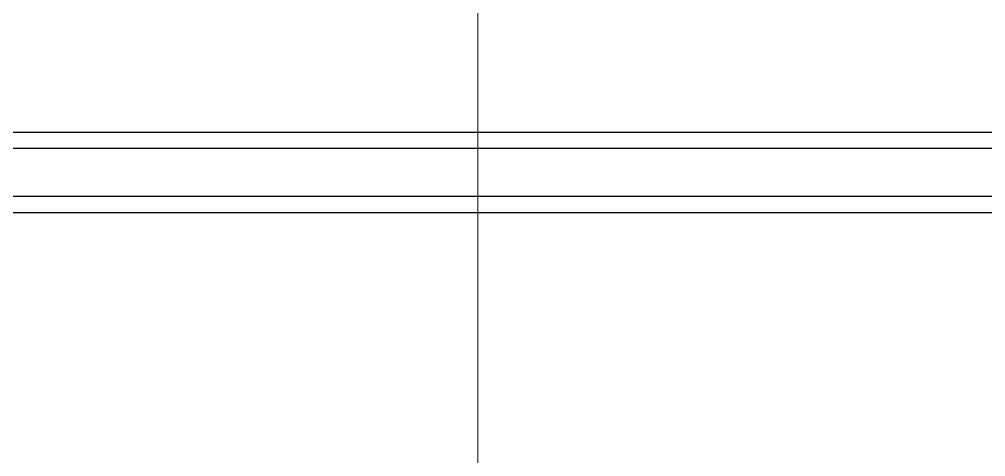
# Model space of a CAD drawing. Header units: centimetres. Extents: x 470464 to 524273, y 49611 to 59074.
# Drawn here: x 488080.68 to 488116.6, y 54007.99 to 54024.26 of the extents above; entities that cross this region are included whole.
import ezdxf

# ---------------------------------------------------------------- set-up
doc = ezdxf.new("R2010")
doc.units = ezdxf.units.CM
doc.header["$MEASUREMENT"] = 0
doc.linetypes.add('ACAD_ISO08W100', pattern=[36, 24, -3, 6, -3])
doc.linetypes.add('CHAIN', pattern=[0.3543, 0.2362, -0.0295, 0.0591, -0.0295])
doc.layers.add('Barış BABUR 23', color=1, linetype='ACAD_ISO08W100', lineweight=13)
doc.layers.add('vinç', color=7, linetype='Continuous')

# ---------------------------------------------------------------- blocks, each defined once
blk = doc.blocks.new('fdtrhrghrtsehserhtr')
at = {"color": 2, "linetype": 'Continuous', "lineweight": 25}
for p, q in [((427526.918, 71731.989), (427526.918, 71786.008)), ((427527.518, 71732.582), (427527.518, 71785.416)), ((427529.318, 71784.814), (427529.318, 71733.183)), ((427529.918, 71784.63), (427529.918, 71733.368))]:
    blk.add_line(p, q, dxfattribs=at)
at = {"layer": 'Barış BABUR 23', "color": 2, "linetype": 'CHAIN', "ltscale": 300}
blk.add_line((427993.419, 71758.991), (427135.418, 71758.991), dxfattribs=at)
blk = doc.blocks.new('K')
at = {"layer": 'vinç', "color": 0, "rotation": 270}
blk.add_blockref('fdtrhrghrtsehserhtr', (416338.736, 473046.981), dxfattribs=at)

msp = doc.modelspace()

# ---------------------------------------------------------------- block references
msp.add_blockref('K', (0, 8500))

doc.saveas('drawing.dxf')
